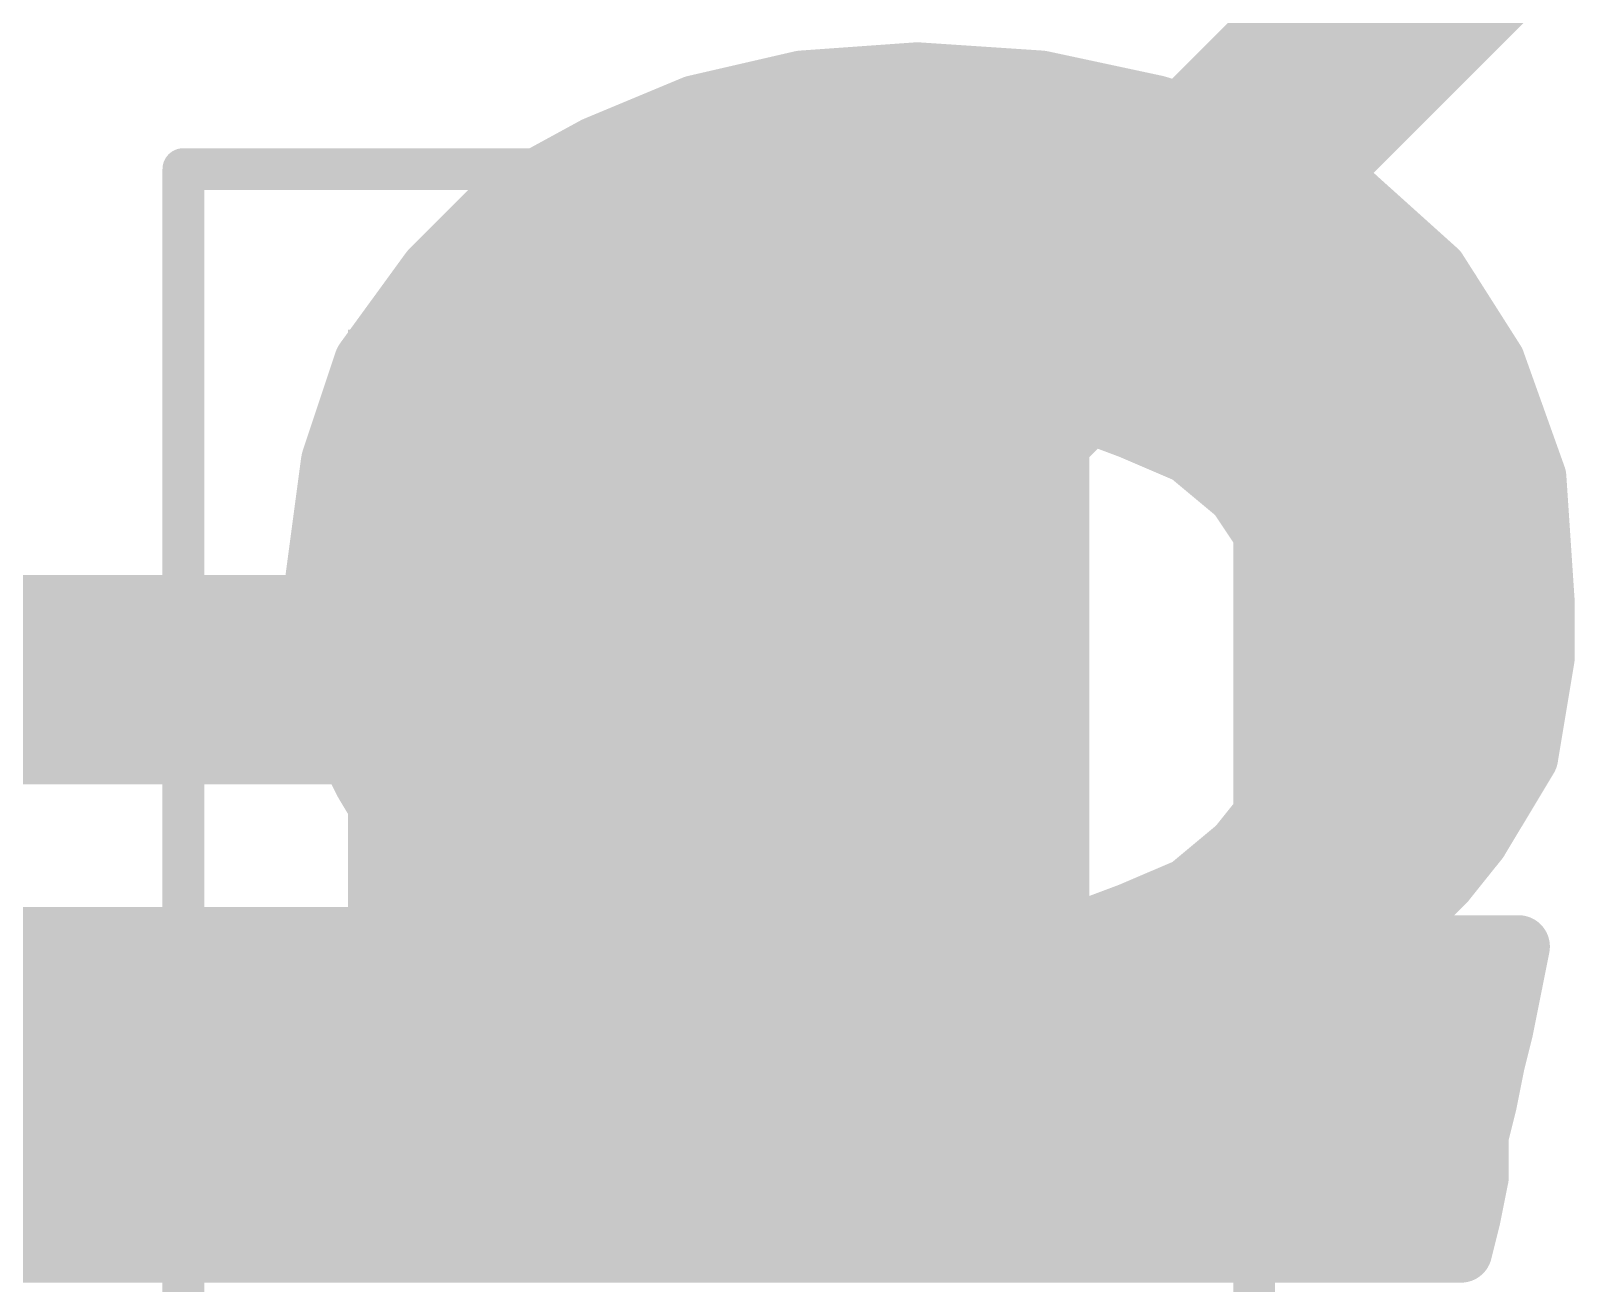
# Model space of a CAD drawing. Extents: x -0.3 to 20.6, y -0.3 to 38.4.
# Drawn here: x 11.865 to 13.755, y 7.863 to 9.384 of the extents above; entities that cross this region are included whole.
import ezdxf

# ---------------------------------------------------------------- set-up
doc = ezdxf.new("R2010")
doc.units = 0
for name, color, linetype in [('1', 12, 'CONTINUOUS'), ('22', 40, 'CONTINUOUS'), ('39', 12, 'CONTINUOUS')]:
    doc.layers.add(name, color=color, linetype=linetype)

# ---------------------------------------------------------------- blocks, each defined once
blk = doc.blocks.new('RECT')
blk.add_solid([(-0.5, -0.5), (0.5, -0.5), (-0.5, 0.5), (0.5, 0.5)])

msp = doc.modelspace()

# ---------------------------------------------------------------- linework, layer by layer
at = {"layer": '1', "const_width": 0.254}
for points in [[(13.6281, 9.525), (12.7, 8.5969)], [(11.7231, 8.5969), (12.7, 8.5969)]]:
    msp.add_lwpolyline(points, dxfattribs=at)
at = {"layer": '1', "const_width": 0.127}
for points in [[(12.7, 8.5334, 1), (12.7, 8.6604)], [(12.6551, 8.6418, 1), (12.7449, 8.552)]]:
    msp.add_lwpolyline(points, format="xyb", dxfattribs=at)
at = {"layer": '22', "const_width": 0.0762}
for points in [[(12.8009, 9.3228), (12.6709, 9.2928)], [(12.9409, 9.3328), (12.8009, 9.3228)], [(12.9509, 8.9428), (12.9409, 9.3328)], [(13.0909, 9.3228), (12.9409, 9.3328)], [(12.9409, 9.3328), (12.9509, 8.9428)], [(13.2309, 9.2928), (13.0909, 9.3228)], [(12.6709, 9.2928), (12.5509, 9.2428)], [(12.6865, 9.2964), (12.9419, 9.2964)], [(12.9419, 9.2964), (13.2142, 9.2964)], [(13.3609, 9.2528), (13.2309, 9.2928)], [(12.5509, 9.2428), (12.4409, 9.1828)], [(12.5509, 9.2428), (12.7109, 8.9028)], [(12.7109, 8.9028), (12.5509, 9.2428)], [(13.4709, 9.1828), (13.3609, 9.2528)], [(12.5095, 9.2202), (12.5616, 9.2202)], [(12.5616, 9.2202), (12.9438, 9.2202)], [(12.9438, 9.2202), (13.4122, 9.2202)], [(12.4409, 9.1828), (12.3509, 9.0928)], [(13.5709, 9.0928), (13.4709, 9.1828)], [(12.4021, 9.144), (12.5974, 9.144)], [(12.5974, 9.144), (12.9458, 9.144)], [(12.9458, 9.144), (13.5141, 9.144)], [(12.3509, 9.0928), (12.2709, 8.9828)], [(13.6409, 8.9828), (13.5709, 9.0928)], [(12.3327, 9.0678), (12.6333, 9.0678)], [(12.6333, 9.0678), (12.9477, 9.0678)], [(12.9477, 9.0678), (13.5869, 9.0678)], [(12.2709, 8.9828), (12.2309, 8.8628)], [(12.2773, 8.9916), (12.6692, 8.9916)], [(12.6692, 8.9916), (12.9497, 8.9916)], [(12.9497, 8.9916), (13.6353, 8.9916)], [(13.6909, 8.8428), (13.6409, 8.9828)], [(12.7909, 8.9328), (12.8709, 8.9428)], [(12.8709, 8.9428), (12.9509, 8.9428)], [(12.9509, 8.9428), (13.0409, 8.9428)], [(13.0409, 8.9428), (13.1209, 8.9328)], [(12.7109, 8.9028), (12.7909, 8.9328)], [(13.1209, 8.9328), (13.2009, 8.9028)], [(12.2485, 8.9154), (12.705, 8.9154)], [(12.6409, 8.8728), (12.7109, 8.9028)], [(12.705, 8.9154), (12.7445, 8.9154)], [(13.1674, 8.9154), (13.665, 8.9154)], [(13.2009, 8.9028), (13.2709, 8.8728)], [(12.5909, 8.8328), (12.6409, 8.8728)], [(13.2709, 8.8728), (13.3309, 8.8228)], [(12.2309, 8.8628), (12.2109, 8.7128)], [(12.2278, 8.8392), (12.5989, 8.8392)], [(12.5409, 8.7728), (12.5909, 8.8328)], [(13.3113, 8.8392), (13.6912, 8.8392)], [(13.7009, 8.6928), (13.6909, 8.8428)], [(13.3309, 8.8228), (13.3709, 8.7628)], [(12.5209, 8.6928), (12.5409, 8.7728)], [(12.2176, 8.763), (12.5385, 8.763)], [(13.3708, 8.763), (13.6963, 8.763)], [(13.3709, 8.7628), (13.4009, 8.6928)], [(12.2109, 8.7128), (12.2209, 8.6528)], [(12.2153, 8.6868), (12.5202, 8.6868)], [(12.5109, 8.6128), (12.5209, 8.6928)], [(13.4009, 8.6928), (13.4109, 8.6028)], [(13.4016, 8.6868), (13.7009, 8.6868)], [(13.7009, 8.6228), (13.7009, 8.6928)], [(12.2209, 8.6528), (12.2309, 8.5928)], [(13.6909, 8.5628), (13.7009, 8.6228)], [(12.228, 8.6106), (12.5112, 8.6106)], [(12.5209, 8.5228), (12.5109, 8.6128)], [(13.4109, 8.6028), (13.4009, 8.5228)], [(13.4101, 8.6106), (13.6989, 8.6106)], [(12.2309, 8.5928), (12.2409, 8.5328)], [(13.6809, 8.5028), (13.6909, 8.5628)], [(12.2407, 8.5344), (12.5197, 8.5344)], [(12.2409, 8.5328), (12.2709, 8.4728)], [(13.4024, 8.5344), (13.6862, 8.5344)], [(12.5409, 8.4528), (12.5209, 8.5228)], [(13.4009, 8.5228), (13.3709, 8.4428)], [(13.6509, 8.4528), (13.6809, 8.5028)], [(12.2709, 8.4728), (12.3009, 8.4228)], [(12.2797, 8.4582), (12.5394, 8.4582)], [(12.5909, 8.3928), (12.5409, 8.4528)], [(13.3767, 8.4582), (13.6542, 8.4582)], [(13.6209, 8.4028), (13.6509, 8.4528)], [(13.3709, 8.4428), (13.3309, 8.3928)], [(12.3009, 8.4228), (12.3309, 8.3728)], [(12.6409, 8.3428), (12.5909, 8.3928)], [(13.3309, 8.3928), (13.2709, 8.3428)], [(13.5809, 8.3528), (13.6209, 8.4028)], [(12.3254, 8.382), (12.6018, 8.382)], [(12.3309, 8.3728), (12.3809, 8.3328)], [(13.318, 8.382), (13.6043, 8.382)], [(12.7109, 8.3128), (12.6409, 8.3428)], [(13.2709, 8.3428), (13.2009, 8.3128)], [(13.5409, 8.3128), (13.5809, 8.3528)], [(12.3809, 8.3328), (12.4309, 8.2928)], [(12.4147, 8.3058), (12.739, 8.3058)], [(12.7909, 8.2928), (12.7109, 8.3128)], [(13.2009, 8.3128), (13.1209, 8.2828)], [(13.1822, 8.3058), (13.5322, 8.3058)], [(13.4909, 8.2728), (13.5409, 8.3128)], [(12.4309, 8.2828), (11.4109, 8.2828)], [(12.4309, 8.2928), (12.4309, 8.2828)], [(12.8709, 8.2728), (12.7909, 8.2928)], [(13.1209, 8.2828), (13.0409, 8.2728)], [(13.0409, 8.2728), (12.8709, 8.2728)], [(13.6709, 8.2728), (13.4909, 8.2728)], [(13.6609, 8.2228), (13.6709, 8.2728)], [(11.4642, 8.2296), (13.6623, 8.2296)], [(13.6509, 8.1728), (13.6609, 8.2228)], [(13.6409, 8.1328), (13.6509, 8.1728)], [(11.5325, 8.1534), (13.6461, 8.1534)], [(13.6309, 8.0828), (13.6409, 8.1328)], [(11.5934, 8.0772), (13.6295, 8.0772)], [(13.6209, 8.0428), (13.6309, 8.0828)], [(13.6209, 7.9928), (13.6209, 8.0428)], [(11.6628, 8.001), (13.6209, 8.001)], [(13.6109, 7.9428), (13.6209, 7.9928)], [(13.6009, 7.9028), (13.6109, 7.9428)], [(11.7333, 7.9248), (13.6064, 7.9248)], [(11.7509, 7.9028), (13.6009, 7.9028)]]:
    msp.add_lwpolyline(points, dxfattribs=at)
at = {"layer": '22', "const_width": 0.0381}
for points in [[(12.7996, 9.3418, 1), (12.8023, 9.3038)], [(12.8052, 9.3043, 1), (12.7967, 9.3414)], [(12.96, 9.3333, 1), (12.9219, 9.3323)], [(12.96, 9.3333, 1), (12.9219, 9.3323)], [(12.9422, 9.3518, 1), (12.9397, 9.3138)], [(12.9423, 9.3138, 1), (12.9396, 9.3518)], [(13.0949, 9.3414, 1), (13.0869, 9.3042)], [(13.0897, 9.3038, 1), (13.0922, 9.3418)], [(12.6667, 9.3114, 1), (12.6752, 9.2743)], [(12.6783, 9.2752, 1), (12.6636, 9.3104)], [(12.6865, 9.3155, 1), (12.6865, 9.2774)], [(12.9419, 9.3155, 1), (12.9419, 9.2774)], [(12.9419, 9.2774, 1), (12.9419, 9.3155)], [(13.2365, 9.311, 1), (13.2253, 9.2746)], [(13.2142, 9.2774, 1), (13.2142, 9.3155)], [(13.2269, 9.2742, 1), (13.2349, 9.3114)], [(12.5682, 9.2509, 1), (12.5337, 9.2347)], [(12.5682, 9.2509, 1), (12.5337, 9.2347)], [(12.5601, 9.2261, 1), (12.5418, 9.2595)], [(13.3712, 9.2689, 1), (13.3507, 9.2367)], [(13.3553, 9.2346, 1), (13.3665, 9.271)], [(12.5436, 9.2604, 1), (12.5583, 9.2252)], [(12.5095, 9.2393, 1), (12.5095, 9.2012)], [(12.5616, 9.2393, 1), (12.5616, 9.2012)], [(12.5616, 9.2012, 1), (12.5616, 9.2393)], [(12.9438, 9.2393, 1), (12.9438, 9.2012)], [(12.9438, 9.2012, 1), (12.9438, 9.2393)], [(13.4122, 9.2012, 1), (13.4122, 9.2393)], [(12.4318, 9.1995, 1), (12.4501, 9.1661)], [(12.4544, 9.1693, 1), (12.4275, 9.1963)], [(13.4837, 9.197, 1), (13.4582, 9.1687)], [(13.4607, 9.1667, 1), (13.4812, 9.1989)], [(12.4021, 9.1631, 1), (12.4021, 9.125)], [(12.5974, 9.1631, 1), (12.5974, 9.125)], [(12.5974, 9.125, 1), (12.5974, 9.1631)], [(12.9458, 9.1631, 1), (12.9458, 9.125)], [(12.9458, 9.125, 1), (12.9458, 9.1631)], [(13.5141, 9.125, 1), (13.5141, 9.1631)], [(12.3663, 9.0816, 1), (12.3355, 9.104)], [(13.587, 9.103, 1), (13.5549, 9.0826)], [(12.3375, 9.1063, 1), (12.3644, 9.0793)], [(13.5582, 9.0787, 1), (13.5837, 9.107)], [(12.3327, 9.0869, 1), (12.3327, 9.0488)], [(12.6333, 9.0869, 1), (12.6333, 9.0488)], [(12.6333, 9.0488, 1), (12.6333, 9.0869)], [(12.9477, 9.0869, 1), (12.9477, 9.0488)], [(12.9477, 9.0488, 1), (12.9477, 9.0869)], [(13.5869, 9.0488, 1), (13.5869, 9.0869)], [(12.289, 8.9768, 1), (12.2529, 8.9888)], [(12.2773, 9.0107, 1), (12.2773, 8.9726)], [(12.6692, 9.0107, 1), (12.6692, 8.9726)], [(12.6692, 8.9726, 1), (12.6692, 9.0107)], [(12.9497, 9.0107, 1), (12.9497, 8.9726)], [(12.9497, 8.9726, 1), (12.9497, 9.0107)], [(13.6589, 8.9892, 1), (13.623, 8.9764)], [(13.6353, 8.9726, 1), (13.6353, 9.0107)], [(12.2555, 8.994, 1), (12.2863, 8.9716)], [(13.6249, 8.9726, 1), (13.657, 8.993)], [(12.8709, 8.9619, 1), (12.8709, 8.9238)], [(12.8733, 8.9239, 1), (12.8686, 8.9617)], [(12.9509, 8.9619, 1), (12.9509, 8.9238)], [(12.9509, 8.9238, 1), (12.9509, 8.9619)], [(13.0433, 8.9617, 1), (13.0386, 8.9239)], [(13.0409, 8.9238, 1), (13.0409, 8.9619)], [(12.7886, 8.9517, 1), (12.7933, 8.9139)], [(12.7976, 8.915, 1), (12.7842, 8.9506)], [(12.9319, 8.9423, 1), (12.97, 8.9433)], [(12.9319, 8.9423, 1), (12.97, 8.9433)], [(13.1276, 8.9506, 1), (13.1142, 8.915)], [(13.1186, 8.9139, 1), (13.1233, 8.9517)], [(12.2485, 8.9345, 1), (12.2485, 8.8963)], [(12.705, 8.9345, 1), (12.705, 8.8963)], [(12.7042, 8.9206, 1), (12.7176, 8.885)], [(12.7184, 8.8853, 1), (12.7034, 8.9203)], [(12.705, 8.8963, 1), (12.705, 8.9345)], [(12.7445, 8.8963, 1), (12.7445, 8.9345)], [(13.1674, 8.9345, 1), (13.1674, 8.8963)], [(13.2084, 8.9203, 1), (13.1934, 8.8853)], [(13.1942, 8.885, 1), (13.2076, 8.9206)], [(13.665, 8.8963, 1), (13.665, 8.9345)], [(12.6937, 8.8947, 1), (12.7282, 8.9109)], [(12.6937, 8.8947, 1), (12.7282, 8.9109)], [(12.6334, 8.8903, 1), (12.6484, 8.8553)], [(12.6528, 8.8579, 1), (12.629, 8.8877)], [(13.2831, 8.8874, 1), (13.2587, 8.8582)], [(13.2634, 8.8553, 1), (13.2784, 8.8903)], [(12.2129, 8.8688, 1), (12.249, 8.8568)], [(12.2498, 8.8603, 1), (12.2121, 8.8653)], [(12.2278, 8.8582, 1), (12.2278, 8.8201)], [(12.579, 8.8477, 1), (12.6028, 8.8179)], [(12.6056, 8.8206, 1), (12.5763, 8.845)], [(12.5989, 8.8201, 1), (12.5989, 8.8582)], [(13.3113, 8.8582, 1), (13.3113, 8.8201)], [(13.7099, 8.8441, 1), (13.6719, 8.8415)], [(13.673, 8.8364, 1), (13.7089, 8.8492)], [(13.6912, 8.8201, 1), (13.6912, 8.8582)], [(13.3468, 8.8334, 1), (13.3151, 8.8122)], [(13.3187, 8.8082, 1), (13.3431, 8.8374)], [(12.5594, 8.7682, 1), (12.5225, 8.7774)], [(12.2176, 8.782, 1), (12.2176, 8.7439)], [(12.5263, 8.785, 1), (12.5556, 8.7606)], [(12.5385, 8.7439, 1), (12.5385, 8.782)], [(13.3708, 8.782, 1), (13.3708, 8.7439)], [(13.3884, 8.7703, 1), (13.3534, 8.7553)], [(13.3551, 8.7522, 1), (13.3868, 8.7734)], [(13.6963, 8.7439, 1), (13.6963, 8.782)], [(12.2297, 8.7159, 1), (12.1921, 8.7097)], [(12.1921, 8.7153, 1), (12.2298, 8.7103)], [(12.2153, 8.7058, 1), (12.2153, 8.6677)], [(12.5025, 8.6974, 1), (12.5394, 8.6882)], [(12.5398, 8.6904, 1), (12.502, 8.6952)], [(12.5202, 8.6677, 1), (12.5202, 8.7058)], [(13.4199, 8.6949, 1), (13.382, 8.6907)], [(13.4016, 8.7058, 1), (13.4016, 8.6677)], [(13.3834, 8.6853, 1), (13.4184, 8.7003)], [(13.72, 8.6928, 1), (13.6819, 8.6928)], [(13.6819, 8.6915, 1), (13.7199, 8.6941)], [(13.7009, 8.6677, 1), (13.7009, 8.7058)], [(12.2397, 8.6559, 1), (12.2021, 8.6497)], [(12.2021, 8.6497, 1), (12.2397, 8.6559)], [(13.7197, 8.6197, 1), (13.6821, 8.6259)], [(12.228, 8.6296, 1), (12.228, 8.5915)], [(12.5299, 8.6149, 1), (12.492, 8.6107)], [(12.5112, 8.5915, 1), (12.5112, 8.6296)], [(13.4101, 8.6296, 1), (13.4101, 8.5915)], [(13.4298, 8.6004, 1), (13.392, 8.6052)], [(13.6819, 8.6228, 1), (13.72, 8.6228)], [(13.6989, 8.5915, 1), (13.6989, 8.6296)], [(12.2497, 8.5959, 1), (12.2121, 8.5897)], [(12.492, 8.6152, 1), (12.5298, 8.6104)], [(13.392, 8.6007, 1), (13.4299, 8.6049)], [(12.2121, 8.5897, 1), (12.2497, 8.5959)], [(13.7097, 8.5597, 1), (13.6721, 8.5659)], [(13.6721, 8.5659, 1), (13.7097, 8.5597)], [(12.2407, 8.5534, 1), (12.2407, 8.5153)], [(12.258, 8.5413, 1), (12.2239, 8.5243)], [(12.5197, 8.5153, 1), (12.5197, 8.5534)], [(13.4024, 8.5534, 1), (13.4024, 8.5153)], [(13.6862, 8.5153, 1), (13.6862, 8.5534)], [(12.2221, 8.5297, 1), (12.2597, 8.5359)], [(12.5393, 8.528, 1), (12.5026, 8.5176)], [(12.502, 8.5207, 1), (12.5399, 8.5249)], [(13.382, 8.5252, 1), (13.4198, 8.5204)], [(13.4188, 8.5161, 1), (13.3831, 8.5295)], [(13.6621, 8.5059, 1), (13.6997, 8.4997)], [(13.6973, 8.493, 1), (13.6646, 8.5126)], [(12.2873, 8.4826, 1), (12.2546, 8.463)], [(12.2539, 8.4643, 1), (12.288, 8.4813)], [(12.2797, 8.4772, 1), (12.2797, 8.4391)], [(12.5556, 8.465, 1), (12.5263, 8.4406)], [(12.5394, 8.4391, 1), (12.5394, 8.4772)], [(13.3767, 8.4772, 1), (13.3767, 8.4391)], [(13.6673, 8.443, 1), (13.6346, 8.4626)], [(13.6542, 8.4391, 1), (13.6542, 8.4772)], [(12.5226, 8.4476, 1), (12.5593, 8.458)], [(13.3531, 8.4495, 1), (13.3888, 8.4361)], [(13.3858, 8.4309, 1), (13.3561, 8.4547)], [(13.6346, 8.4626, 1), (13.6673, 8.443)], [(12.3173, 8.4326, 1), (12.2846, 8.413)], [(12.2846, 8.413, 1), (12.3173, 8.4326)], [(12.6044, 8.4063, 1), (12.5775, 8.3793)], [(13.3431, 8.3782, 1), (13.3187, 8.4074)], [(13.6046, 8.4126, 1), (13.6373, 8.393)], [(13.6358, 8.3909, 1), (13.6061, 8.4147)], [(12.3254, 8.401, 1), (12.3254, 8.3629)], [(12.3428, 8.3877, 1), (12.319, 8.3579)], [(12.5763, 8.3806, 1), (12.6056, 8.405)], [(12.6018, 8.3629, 1), (12.6018, 8.401)], [(13.318, 8.401, 1), (13.318, 8.3629)], [(13.3161, 8.4047, 1), (13.3458, 8.3809)], [(13.6043, 8.3629, 1), (13.6043, 8.401)], [(12.3146, 8.363, 1), (12.3473, 8.3826)], [(12.6484, 8.3603, 1), (12.6334, 8.3253)], [(12.6275, 8.3293, 1), (12.6544, 8.3563)], [(13.2587, 8.3574, 1), (13.2831, 8.3282)], [(13.2784, 8.3253, 1), (13.2634, 8.3603)], [(13.5661, 8.3647, 1), (13.5958, 8.3409)], [(13.5944, 8.3393, 1), (13.5675, 8.3663)], [(12.3928, 8.3477, 1), (12.369, 8.3179)], [(12.369, 8.3179, 1), (12.3928, 8.3477)], [(12.4147, 8.3248, 1), (12.4147, 8.2867)], [(12.7156, 8.3313, 1), (12.7063, 8.2943)], [(12.7034, 8.2953, 1), (12.7184, 8.3303)], [(12.739, 8.2867, 1), (12.739, 8.3248)], [(13.1822, 8.3248, 1), (13.1822, 8.2867)], [(13.1934, 8.3303, 1), (13.2084, 8.2953)], [(13.2076, 8.295, 1), (13.1942, 8.3306)], [(13.5275, 8.3263, 1), (13.5544, 8.2993)], [(13.5528, 8.2979, 1), (13.529, 8.3277)], [(13.5322, 8.2867, 1), (13.5322, 8.3248)], [(12.45, 8.2928, 1), (12.4119, 8.2928)], [(12.419, 8.2779, 1), (12.4428, 8.3077)], [(12.4309, 8.2638, 1), (12.4309, 8.3019)], [(12.7956, 8.3113, 1), (12.7863, 8.2743)], [(12.7863, 8.2743, 1), (12.7956, 8.3113)], [(13.1142, 8.3006, 1), (13.1276, 8.265)], [(13.1233, 8.2639, 1), (13.1186, 8.3017)], [(12.4119, 8.2828, 1), (12.45, 8.2828)], [(12.8709, 8.2919, 1), (12.8709, 8.2538)], [(12.8663, 8.2543, 1), (12.8756, 8.2913)], [(13.0386, 8.2917, 1), (13.0433, 8.2539)], [(13.0409, 8.2538, 1), (13.0409, 8.2919)], [(13.4909, 8.2919, 1), (13.4909, 8.2538)], [(13.479, 8.2877, 1), (13.5028, 8.2579)], [(13.6896, 8.2691, 1), (13.6523, 8.2765)], [(13.6709, 8.2538, 1), (13.6709, 8.2919)], [(13.6796, 8.2191, 1), (13.6423, 8.2265)], [(13.6623, 8.2105, 1), (13.6623, 8.2486)], [(13.6423, 8.2265, 1), (13.6796, 8.2191)], [(13.6694, 8.1682, 1), (13.6325, 8.1774)], [(13.6323, 8.1765, 1), (13.6696, 8.1691)], [(13.6461, 8.1343, 1), (13.6461, 8.1724)], [(13.6596, 8.1291, 1), (13.6223, 8.1365)], [(13.6225, 8.1374, 1), (13.6594, 8.1282)], [(13.6494, 8.0782, 1), (13.6125, 8.0874)], [(13.6295, 8.0582, 1), (13.6295, 8.0963)], [(13.6123, 8.0865, 1), (13.6496, 8.0791)], [(13.64, 8.0428, 1), (13.6019, 8.0428)], [(13.6025, 8.0474, 1), (13.6394, 8.0382)], [(13.6209, 7.982, 1), (13.6209, 8.0201)], [(13.6396, 7.9891, 1), (13.6023, 7.9965)], [(13.6019, 7.9928, 1), (13.64, 7.9928)], [(13.6294, 7.9382, 1), (13.5925, 7.9474)], [(13.5923, 7.9465, 1), (13.6296, 7.9391)], [(13.6064, 7.9058, 1), (13.6064, 7.9439)], [(13.6009, 7.8838, 1), (13.6009, 7.9219)], [(13.5825, 7.9074, 1), (13.6194, 7.8982)]]:
    msp.add_lwpolyline(points, format="xyb", dxfattribs=at)
at = {"layer": '39', "const_width": 0.0508}
for points in [[(12.05, 6.8169), (12.05, 9.2169)], [(12.05, 9.2169), (13.35, 9.2169)], [(13.35, 9.2169), (13.35, 6.8169)]]:
    msp.add_lwpolyline(points, dxfattribs=at)
at = {"layer": '39', "const_width": 0.0254}
for points in [[(12.0627, 9.2169, 1), (12.0373, 9.2169)], [(12.05, 9.2296, 1), (12.05, 9.2042)], [(13.3627, 9.2169, 1), (13.3373, 9.2169)], [(13.35, 9.2042, 1), (13.35, 9.2296)]]:
    msp.add_lwpolyline(points, format="xyb", dxfattribs=at)

# ---------------------------------------------------------------- block references
at = {"layer": '1', "xscale": 0.85, "yscale": 0.9, "rotation": 270}
msp.add_blockref('RECT', (12.7, 8.5969), dxfattribs=at)

doc.saveas('drawing.dxf')
